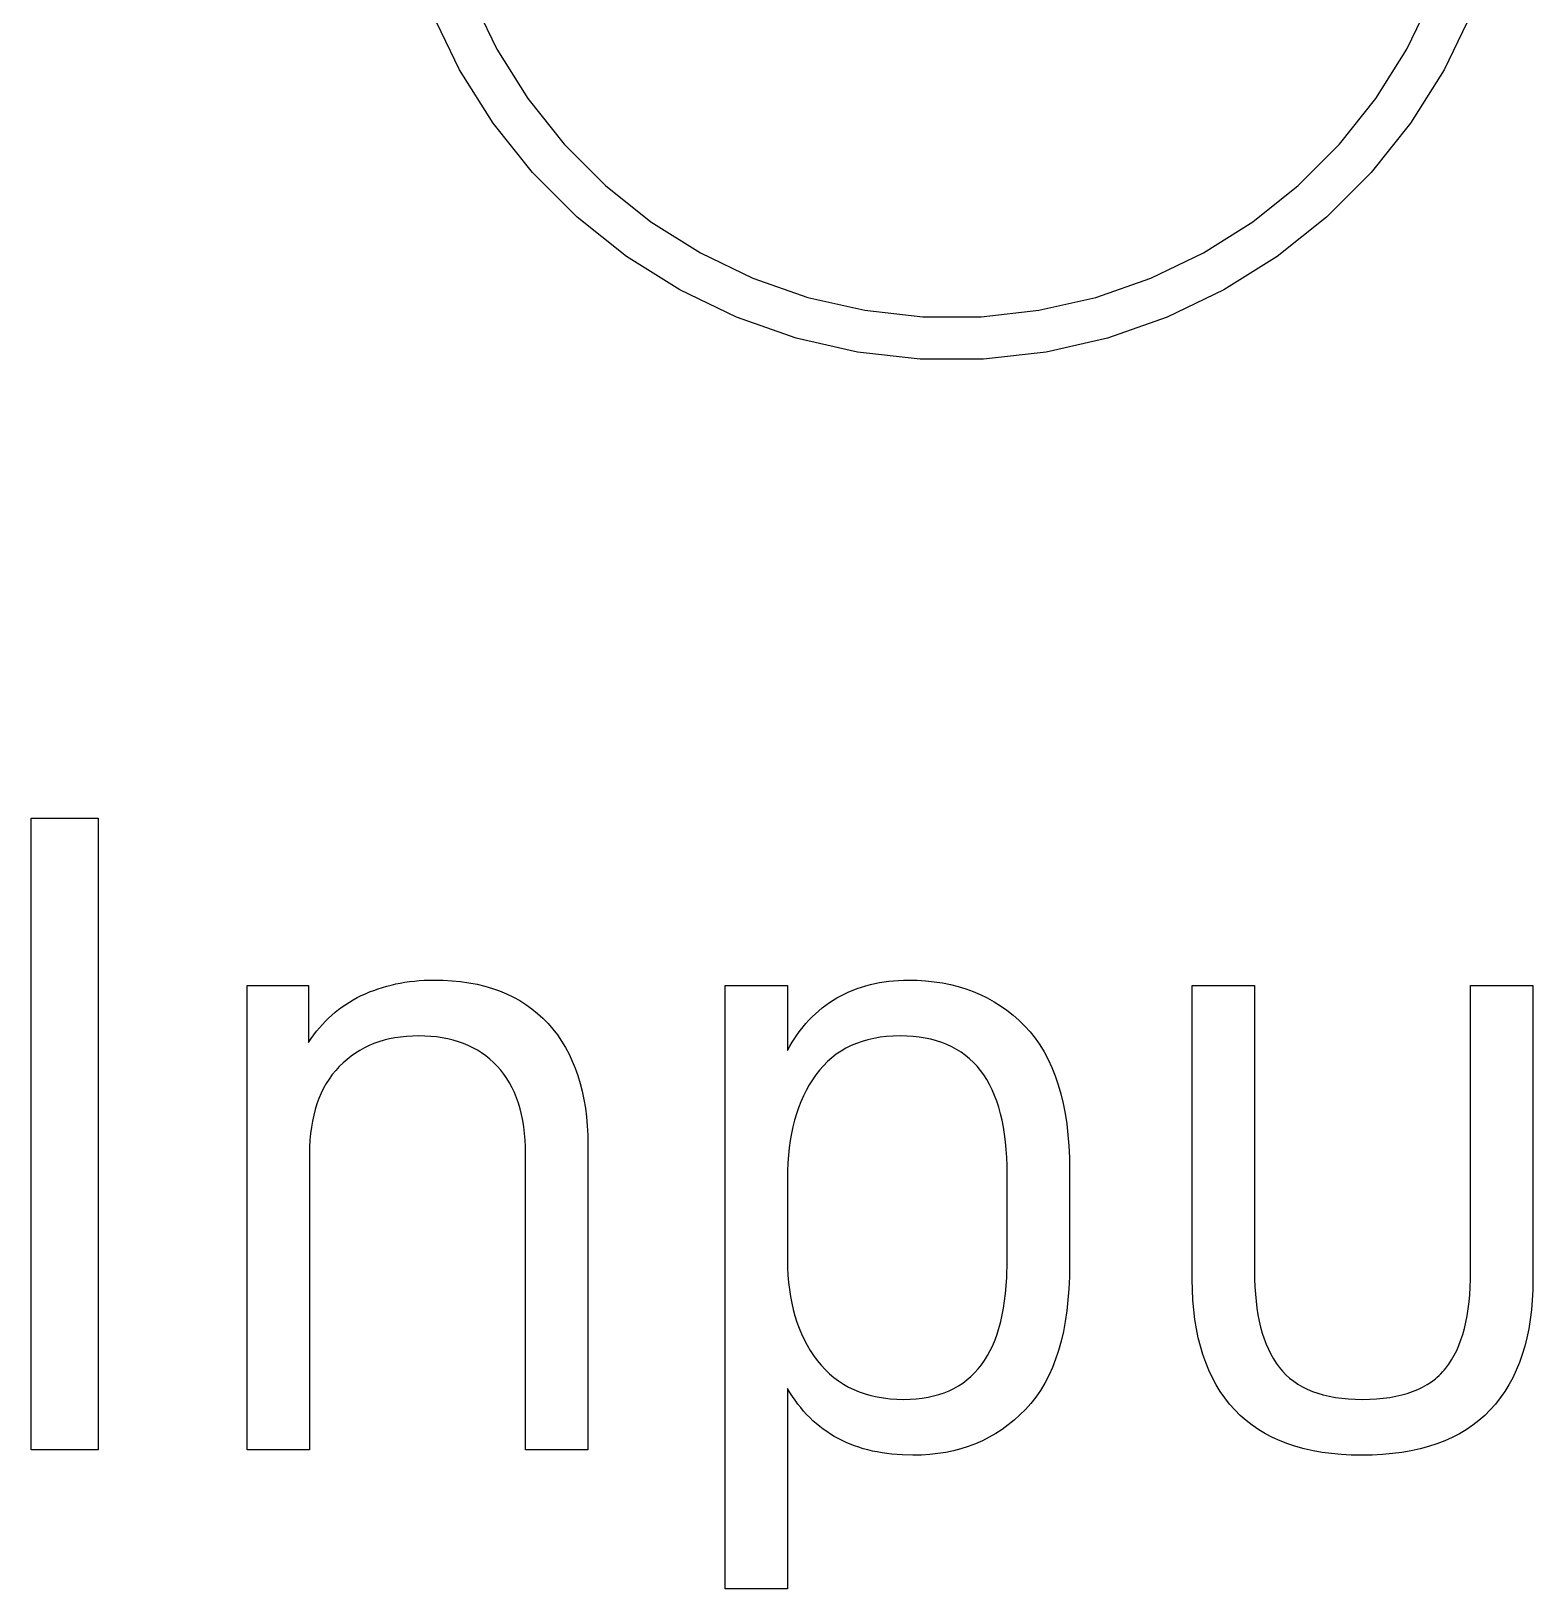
# Model space of a CAD drawing. Header units: millimetres. Extents: x 120 to 180, y -156 to -28.
# Drawn here: x 165.74 to 172.69, y -108.28 to -101.08 of the extents above; entities that cross this region are included whole.
import ezdxf

# ---------------------------------------------------------------- set-up
doc = ezdxf.new("R2010")
doc.units = ezdxf.units.MM
doc.layers.add('F.Silkscreen', color=41, linetype='CONTINUOUS', true_color=0xf2eda1)

msp = doc.modelspace()

# ---------------------------------------------------------------- linework, layer by layer
at = {"layer": 'F.Silkscreen', "linetype": 'CONTINUOUS'}
for p, q in [((167.779195, -100.919888), (167.896154, -101.162755)), ((172.103846, -101.162755), (172.220805, -100.919888)), ((167.724419, -101.257669), (167.597913, -100.994977)), ((172.402087, -100.994977), (172.275581, -101.257669)), ((167.896154, -101.162755), (168.039569, -101.391)), ((171.960431, -101.391), (172.103846, -101.162755)), ((167.879542, -101.504545), (167.724419, -101.257669)), ((172.275581, -101.257669), (172.120458, -101.504545)), ((168.039569, -101.391), (168.207639, -101.601752)), ((171.792361, -101.601752), (171.960431, -101.391)), ((168.06133, -101.732501), (167.879542, -101.504545)), ((172.120458, -101.504545), (171.93867, -101.732501)), ((168.207639, -101.601752), (168.398248, -101.792361)), ((171.601752, -101.792361), (171.792361, -101.601752)), ((168.267499, -101.93867), (168.06133, -101.732501)), ((171.93867, -101.732501), (171.732501, -101.93867)), ((168.398248, -101.792361), (168.609, -101.960431)), ((171.391, -101.960431), (171.601752, -101.792361)), ((168.495455, -102.120458), (168.267499, -101.93867)), ((168.609, -101.960431), (168.837245, -102.103846)), ((171.162755, -102.103846), (171.391, -101.960431)), ((171.732501, -101.93867), (171.504545, -102.120458)), ((168.742331, -102.275581), (168.495455, -102.120458)), ((168.837245, -102.103846), (169.080112, -102.220805)), ((170.919888, -102.220805), (171.162755, -102.103846)), ((171.504545, -102.120458), (171.257669, -102.275581)), ((169.005023, -102.402087), (168.742331, -102.275581)), ((169.080112, -102.220805), (169.334548, -102.309836)), ((170.665452, -102.309836), (170.919888, -102.220805)), ((171.257669, -102.275581), (170.994977, -102.402087)), ((169.334548, -102.309836), (169.597352, -102.369819)), ((170.402648, -102.369819), (170.665452, -102.309836)), ((169.280228, -102.498385), (169.005023, -102.402087)), ((169.597352, -102.369819), (169.865219, -102.4)), ((169.865219, -102.4), (170.134781, -102.4)), ((170.134781, -102.4), (170.402648, -102.369819)), ((170.994977, -102.402087), (170.719772, -102.498385)), ((169.564484, -102.563265), (169.280228, -102.498385)), ((170.719772, -102.498385), (170.435516, -102.563265)), ((169.854217, -102.59591), (169.564484, -102.563265)), ((170.435516, -102.563265), (170.145783, -102.59591)), ((170.145783, -102.59591), (169.854217, -102.59591)), ((165.743382, -107.638771), (165.743382, -104.717766)), ((165.743382, -104.717766), (166.052411, -104.717766)), ((166.052411, -104.717766), (166.052411, -107.638771)), ((166.742444, -107.638771), (166.742444, -105.492501)), ((166.742444, -105.492501), (167.026082, -105.492501)), ((167.026082, -105.492501), (167.026082, -105.754967)), ((167.288447, -105.530307), (167.307668, -105.522159)), ((167.307668, -105.522159), (167.327168, -105.514572)), ((167.327168, -105.514572), (167.346947, -105.507548)), ((167.346947, -105.507548), (167.367004, -105.501085)), ((167.367004, -105.501085), (167.387341, -105.495183)), ((167.387341, -105.495183), (167.407956, -105.489844)), ((167.407956, -105.489844), (167.428851, -105.485067)), ((167.428851, -105.485067), (167.450025, -105.480851)), ((167.450025, -105.480851), (167.471478, -105.477198)), ((167.471478, -105.477198), (167.49321, -105.474106)), ((167.49321, -105.474106), (167.515221, -105.471577)), ((167.515221, -105.471577), (167.537512, -105.469609)), ((167.537512, -105.469609), (167.560082, -105.468204)), ((167.560082, -105.468204), (167.582932, -105.467361)), ((167.582932, -105.467361), (167.606061, -105.467079)), ((167.606061, -105.467079), (167.648302, -105.467865)), ((167.648302, -105.467865), (167.689303, -105.47022)), ((167.689303, -105.47022), (167.729063, -105.474147)), ((167.729063, -105.474147), (167.767584, -105.479643)), ((167.767584, -105.479643), (167.804865, -105.486711)), ((167.804865, -105.486711), (167.840905, -105.49535)), ((167.840905, -105.49535), (167.875705, -105.505559)), ((167.875705, -105.505559), (167.909265, -105.51734)), ((167.909265, -105.51734), (167.941585, -105.530692)), ((168.952252, -106.385697), (168.952252, -105.492501)), ((168.952252, -105.492501), (169.240125, -105.492501)), ((169.240125, -105.492501), (169.240125, -105.793053)), ((169.505391, -105.530292), (169.524222, -105.521586)), ((169.524222, -105.521586), (169.543381, -105.513525)), ((169.543381, -105.513525), (169.562868, -105.506108)), ((169.562868, -105.506108), (169.582685, -105.499335)), ((169.582685, -105.499335), (169.60283, -105.493208)), ((169.60283, -105.493208), (169.623303, -105.487725)), ((169.623303, -105.487725), (169.644106, -105.482886)), ((169.644106, -105.482886), (169.665237, -105.478693)), ((169.665237, -105.478693), (169.686696, -105.475145)), ((169.686696, -105.475145), (169.708484, -105.472241)), ((169.708484, -105.472241), (169.730601, -105.469983)), ((169.730601, -105.469983), (169.753047, -105.46837)), ((169.753047, -105.46837), (169.775821, -105.467402)), ((169.775821, -105.467402), (169.798924, -105.467079)), ((169.798924, -105.467079), (169.839718, -105.467906)), ((169.839718, -105.467906), (169.879552, -105.470387)), ((169.879552, -105.470387), (169.918425, -105.474522)), ((169.918425, -105.474522), (169.956338, -105.48031)), ((169.956338, -105.48031), (169.993291, -105.487752)), ((169.993291, -105.487752), (170.029285, -105.496848)), ((170.029285, -105.496848), (170.06432, -105.507596)), ((170.06432, -105.507596), (170.098397, -105.519998)), ((170.098397, -105.519998), (170.131516, -105.534053)), ((171.111256, -106.851364), (171.111256, -105.492501)), ((171.111256, -105.492501), (171.399121, -105.492501)), ((171.399121, -105.492501), (171.399121, -106.813271)), ((172.39819, -106.813271), (172.39819, -105.492501)), ((172.39819, -105.492501), (172.686055, -105.492501)), ((172.686055, -105.492501), (172.686055, -106.851364)), ((167.164816, -105.603142), (167.18114, -105.591052)), ((167.18114, -105.591052), (167.197913, -105.579523)), ((167.197913, -105.579523), (167.215135, -105.568555)), ((167.215135, -105.568555), (167.232807, -105.558148)), ((167.232807, -105.558148), (167.25093, -105.548302)), ((167.25093, -105.548302), (167.269505, -105.539017)), ((167.269505, -105.539017), (167.288447, -105.530307)), ((167.941585, -105.530692), (167.972665, -105.545615)), ((167.972665, -105.545615), (168.002505, -105.56211)), ((168.002505, -105.56211), (168.031104, -105.580176)), ((168.031104, -105.580176), (168.058463, -105.599814)), ((168.058463, -105.599814), (168.084582, -105.621024)), ((169.384492, -105.608863), (169.400407, -105.595794)), ((169.400407, -105.595794), (169.416787, -105.583337)), ((169.416787, -105.583337), (169.433632, -105.571492)), ((169.433632, -105.571492), (169.450942, -105.560258)), ((169.450942, -105.560258), (169.468716, -105.549637)), ((169.468716, -105.549637), (169.486889, -105.539642)), ((169.486889, -105.539642), (169.505391, -105.530292)), ((170.131516, -105.534053), (170.163677, -105.54976)), ((170.163677, -105.54976), (170.194881, -105.567121)), ((170.194881, -105.567121), (170.225127, -105.586134)), ((170.225127, -105.586134), (170.254417, -105.6068)), ((167.076251, -105.687485), (167.089899, -105.672022)), ((167.089899, -105.672022), (167.103992, -105.657121)), ((167.103992, -105.657121), (167.118529, -105.642783)), ((167.118529, -105.642783), (167.133511, -105.629008)), ((167.133511, -105.629008), (167.14894, -105.615794)), ((167.14894, -105.615794), (167.164816, -105.603142)), ((168.084582, -105.621024), (168.109461, -105.643806)), ((168.109461, -105.643806), (168.133099, -105.66816)), ((168.133099, -105.66816), (168.1554, -105.693919)), ((169.311893, -105.683394), (169.325483, -105.667263)), ((169.325483, -105.667263), (169.339537, -105.651744)), ((169.339537, -105.651744), (169.354057, -105.636838)), ((169.354057, -105.636838), (169.369042, -105.622544)), ((169.369042, -105.622544), (169.384492, -105.608863)), ((170.254417, -105.6068), (170.282751, -105.629118)), ((170.282751, -105.629118), (170.31013, -105.653089)), ((170.31013, -105.653089), (170.336552, -105.678711)), ((167.026082, -105.754967), (167.037962, -105.737252)), ((167.037962, -105.737252), (167.050283, -105.720099)), ((167.050283, -105.720099), (167.063046, -105.703511)), ((167.063046, -105.703511), (167.076251, -105.687485)), ((167.37546, -105.745245), (167.351512, -105.752446)), ((167.400119, -105.739152), (167.37546, -105.745245)), ((167.42549, -105.734166), (167.400119, -105.739152)), ((167.451572, -105.730289), (167.42549, -105.734166)), ((167.478367, -105.72752), (167.451572, -105.730289)), ((167.505873, -105.725858), (167.478367, -105.72752)), ((167.534093, -105.725304), (167.505873, -105.725858)), ((167.562814, -105.72585), (167.534093, -105.725304)), ((167.590735, -105.727488), (167.562814, -105.72585)), ((167.617858, -105.730217), (167.590735, -105.727488)), ((167.644183, -105.734038), (167.617858, -105.730217)), ((167.669712, -105.73895), (167.644183, -105.734038)), ((167.694444, -105.744954), (167.669712, -105.73895)), ((167.71838, -105.752049), (167.694444, -105.744954)), ((168.1554, -105.693919), (168.176261, -105.720919)), ((168.176261, -105.720919), (168.195684, -105.749157)), ((169.262187, -105.754048), (169.273915, -105.735465)), ((169.273915, -105.735465), (169.28611, -105.717495)), ((169.28611, -105.717495), (169.298769, -105.700138)), ((169.298769, -105.700138), (169.311893, -105.683394)), ((169.611804, -105.742881), (169.584988, -105.750613)), ((169.639614, -105.736553), (169.611804, -105.742881)), ((169.668419, -105.731632), (169.639614, -105.736553)), ((169.698221, -105.728117), (169.668419, -105.731632)), ((169.729019, -105.726007), (169.698221, -105.728117)), ((169.760815, -105.725304), (169.729019, -105.726007)), ((169.791289, -105.725928), (169.760815, -105.725304)), ((169.820795, -105.727801), (169.791289, -105.725928)), ((169.849333, -105.730922), (169.820795, -105.727801)), ((169.876904, -105.735291), (169.849333, -105.730922)), ((169.903508, -105.740909), (169.876904, -105.735291)), ((169.929144, -105.747776), (169.903508, -105.740909)), ((170.336552, -105.678711), (170.361687, -105.706117)), ((170.361687, -105.706117), (170.385196, -105.735408)), ((170.385196, -105.735408), (170.407081, -105.766583)), ((167.24242, -105.805072), (167.222729, -105.818921)), ((167.262819, -105.79233), (167.24242, -105.805072)), ((167.283928, -105.780697), (167.262819, -105.79233)), ((167.305746, -105.770172), (167.283928, -105.780697)), ((167.328274, -105.760755), (167.305746, -105.770172)), ((167.351512, -105.752446), (167.328274, -105.760755)), ((167.741523, -105.760235), (167.71838, -105.752049)), ((167.763871, -105.769513), (167.741523, -105.760235)), ((167.785426, -105.779881), (167.763871, -105.769513)), ((167.80619, -105.79134), (167.785426, -105.779881)), ((167.826162, -105.803891), (167.80619, -105.79134)), ((167.845343, -105.817532), (167.826162, -105.803891)), ((168.195684, -105.749157), (168.213669, -105.778635)), ((168.213669, -105.778635), (168.230214, -105.809353)), ((168.230214, -105.809353), (168.245321, -105.841311)), ((169.240125, -105.793053), (169.250923, -105.773244)), ((169.250923, -105.773244), (169.262187, -105.754048)), ((169.465801, -105.810357), (169.444936, -105.826521)), ((169.487656, -105.795598), (169.465801, -105.810357)), ((169.510501, -105.782244), (169.487656, -105.795598)), ((169.534338, -105.770295), (169.510501, -105.782244)), ((169.559167, -105.759752), (169.534338, -105.770295)), ((169.584988, -105.750613), (169.559167, -105.759752)), ((169.953812, -105.755891), (169.929144, -105.747776)), ((169.977514, -105.765254), (169.953812, -105.755891)), ((170.000248, -105.775866), (169.977514, -105.765254)), ((170.022014, -105.787726), (170.000248, -105.775866)), ((170.042813, -105.800835), (170.022014, -105.787726)), ((170.062645, -105.815192), (170.042813, -105.800835)), ((170.081509, -105.830798), (170.062645, -105.815192)), ((170.407081, -105.766583), (170.427343, -105.799644)), ((170.427343, -105.799644), (170.445981, -105.83459)), ((167.151229, -105.885317), (167.135632, -105.904459)), ((167.167905, -105.867119), (167.151229, -105.885317)), ((167.185472, -105.849945), (167.167905, -105.867119)), ((167.203746, -105.833879), (167.185472, -105.849945)), ((167.222729, -105.818921), (167.203746, -105.833879)), ((167.863735, -105.832263), (167.845343, -105.817532)), ((167.881338, -105.848085), (167.863735, -105.832263)), ((167.898152, -105.864998), (167.881338, -105.848085)), ((167.91406, -105.882963), (167.898152, -105.864998)), ((167.928938, -105.901919), (167.91406, -105.882963)), ((168.245321, -105.841311), (168.258989, -105.874508)), ((168.258989, -105.874508), (168.271218, -105.908944)), ((169.388272, -105.883439), (169.371358, -105.90522)), ((169.406172, -105.863062), (169.388272, -105.883439)), ((169.42506, -105.844089), (169.406172, -105.863062)), ((169.444936, -105.826521), (169.42506, -105.844089)), ((170.099406, -105.847652), (170.081509, -105.830798)), ((170.116335, -105.865755), (170.099406, -105.847652)), ((170.132297, -105.885106), (170.116335, -105.865755)), ((170.147292, -105.905706), (170.132297, -105.885106)), ((170.445981, -105.83459), (170.462996, -105.87142)), ((170.462996, -105.87142), (170.478389, -105.910134)), ((167.107672, -105.945569), (167.095308, -105.967539)), ((167.121113, -105.924543), (167.107672, -105.945569)), ((167.135632, -105.904459), (167.121113, -105.924543)), ((167.942787, -105.921867), (167.928938, -105.901919)), ((167.955607, -105.942806), (167.942787, -105.921867)), ((167.9674, -105.964736), (167.955607, -105.942806)), ((168.271218, -105.908944), (168.282009, -105.944621)), ((168.282009, -105.944621), (168.29136, -105.981537)), ((169.340572, -105.95209), (169.326723, -105.976939)), ((169.35545, -105.928184), (169.340572, -105.95209)), ((169.371358, -105.90522), (169.35545, -105.928184)), ((170.161319, -105.927554), (170.147292, -105.905706)), ((170.174379, -105.950651), (170.161319, -105.927554)), ((170.186471, -105.974996), (170.174379, -105.950651)), ((170.478389, -105.910134), (170.49216, -105.950733)), ((170.49216, -105.950733), (170.504309, -105.993217)), ((167.073811, -106.014306), (167.064677, -106.039103)), ((167.084021, -105.990451), (167.073811, -106.014306)), ((167.095308, -105.967539), (167.084021, -105.990451)), ((167.978165, -105.987657), (167.9674, -105.964736)), ((167.987903, -106.01157), (167.978165, -105.987657)), ((167.996613, -106.036475), (167.987903, -106.01157)), ((168.29136, -105.981537), (168.299273, -106.019692)), ((168.299273, -106.019692), (168.305748, -106.059087)), ((169.30211, -106.029464), (169.291345, -106.057139)), ((169.313902, -106.00273), (169.30211, -106.029464)), ((169.326723, -105.976939), (169.313902, -106.00273)), ((170.197596, -106.00059), (170.186471, -105.974996)), ((170.207754, -106.027432), (170.197596, -106.00059)), ((170.216944, -106.055523), (170.207754, -106.027432)), ((170.504309, -105.993217), (170.514836, -106.037585)), ((167.049637, -106.091525), (167.043729, -106.11915)), ((167.056619, -106.064843), (167.049637, -106.091525)), ((167.064677, -106.039103), (167.056619, -106.064843)), ((168.004298, -106.06237), (167.996613, -106.036475)), ((168.010956, -106.089258), (168.004298, -106.06237)), ((168.016589, -106.117137), (168.010956, -106.089258)), ((168.305748, -106.059087), (168.310783, -106.099722)), ((168.310783, -106.099722), (168.31438, -106.141597)), ((169.281607, -106.085758), (169.272897, -106.115318)), ((169.291345, -106.057139), (169.281607, -106.085758)), ((170.225167, -106.084863), (170.216944, -106.055523)), ((170.232422, -106.115451), (170.225167, -106.084863)), ((170.514836, -106.037585), (170.523743, -106.083837)), ((170.523743, -106.083837), (170.53103, -106.131972)), ((167.035139, -106.177226), (167.032455, -106.207678)), ((167.038897, -106.147717), (167.035139, -106.177226)), ((167.043729, -106.11915), (167.038897, -106.147717)), ((168.021197, -106.146008), (168.016589, -106.117137)), ((168.02478, -106.17587), (168.021197, -106.146008)), ((168.027339, -106.206725), (168.02478, -106.17587)), ((168.31438, -106.141597), (168.316538, -106.184711)), ((169.258554, -106.177263), (169.252921, -106.209649)), ((169.265212, -106.14582), (169.258554, -106.177263)), ((169.272897, -106.115318), (169.265212, -106.14582)), ((170.23871, -106.147287), (170.232422, -106.115451)), ((170.244031, -106.180372), (170.23871, -106.147287)), ((170.53103, -106.131972), (170.536696, -106.181992)), ((167.030845, -106.239072), (167.030309, -106.271408)), ((167.032455, -106.207678), (167.030845, -106.239072)), ((168.028874, -106.238571), (168.027339, -106.206725)), ((168.029385, -106.271408), (168.028874, -106.238571)), ((168.316538, -106.184711), (168.317258, -106.229065)), ((168.317258, -106.229065), (168.317258, -107.638771)), ((169.248313, -106.242976), (169.24473, -106.277244)), ((169.252921, -106.209649), (169.248313, -106.242976)), ((170.248384, -106.214705), (170.244031, -106.180372)), ((170.25177, -106.250288), (170.248384, -106.214705)), ((170.536696, -106.181992), (170.540743, -106.233896)), ((170.540743, -106.233896), (170.543171, -106.287683)), ((167.030309, -106.271408), (167.030309, -107.638771)), ((168.029385, -107.638771), (168.029385, -106.271408)), ((169.242171, -106.312454), (169.240636, -106.348605)), ((169.24473, -106.277244), (169.242171, -106.312454)), ((170.254189, -106.287118), (170.25177, -106.250288)), ((170.25564, -106.325197), (170.254189, -106.287118)), ((170.543171, -106.287683), (170.54398, -106.343354)), ((168.952252, -108.282235), (168.952252, -106.385697)), ((169.240636, -106.348605), (169.240125, -106.385697)), ((169.240125, -106.385697), (169.240125, -106.762497)), ((170.256123, -106.364525), (170.25564, -106.325197)), ((170.256123, -106.766678), (170.256123, -106.364525)), ((170.54398, -106.343354), (170.54398, -106.783669)), ((169.240125, -106.762497), (169.240661, -106.797547)), ((169.240661, -106.797547), (169.24227, -106.831786)), ((170.254254, -106.844096), (170.256123, -106.766678)), ((170.54398, -106.783669), (170.543187, -106.839851)), ((171.399121, -106.813271), (171.399568, -106.849739)), ((172.397744, -106.850743), (172.39819, -106.813271)), ((169.24227, -106.831786), (169.244954, -106.865214)), ((169.244954, -106.865214), (169.24871, -106.897832)), ((169.24871, -106.897832), (169.253542, -106.929639)), ((170.248645, -106.916518), (170.254254, -106.844096)), ((170.540806, -106.894117), (170.536837, -106.946467)), ((170.543187, -106.839851), (170.540806, -106.894117)), ((171.112025, -106.899858), (171.111256, -106.851364)), ((171.399568, -106.849739), (171.400907, -106.885047)), ((171.400907, -106.885047), (171.40314, -106.919197)), ((172.394172, -106.921915), (172.396404, -106.886957)), ((172.396404, -106.886957), (172.397744, -106.850743)), ((172.686055, -106.851364), (172.685286, -106.899858)), ((169.253542, -106.929639), (169.259448, -106.960636)), ((169.259448, -106.960636), (169.266429, -106.990822)), ((170.239298, -106.983945), (170.248645, -106.916518)), ((170.536837, -106.946467), (170.531282, -106.9969)), ((171.114332, -106.946912), (171.112025, -106.899858)), ((171.118177, -106.992528), (171.114332, -106.946912)), ((171.40314, -106.919197), (171.406265, -106.952188)), ((171.406265, -106.952188), (171.410283, -106.984021)), ((172.387028, -106.98806), (172.391046, -106.955616)), ((172.391046, -106.955616), (172.394172, -106.921915)), ((172.682979, -106.946912), (172.679135, -106.992528)), ((172.685286, -106.899858), (172.682979, -106.946912)), ((169.266429, -106.990822), (169.274485, -107.020198)), ((169.274485, -107.020198), (169.283618, -107.048764)), ((170.226213, -107.046377), (170.239298, -106.983945)), ((170.531282, -106.9969), (170.524138, -107.045415)), ((171.12356, -107.036706), (171.118177, -106.992528)), ((171.130481, -107.079444), (171.12356, -107.036706)), ((171.410283, -106.984021), (171.415195, -107.014696)), ((171.415195, -107.014696), (171.420999, -107.044212)), ((172.376312, -107.049179), (172.382116, -107.019248)), ((172.382116, -107.019248), (172.387028, -106.98806)), ((172.673752, -107.036706), (172.666832, -107.079444)), ((172.679135, -106.992528), (172.673752, -107.036706)), ((169.283618, -107.048764), (169.293827, -107.07652)), ((169.293827, -107.07652), (169.305112, -107.103466)), ((169.305112, -107.103466), (169.317475, -107.129603)), ((170.199576, -107.130659), (170.20939, -107.103814)), ((170.20939, -107.103814), (170.226213, -107.046377)), ((170.515408, -107.092014), (170.50509, -107.136695)), ((170.524138, -107.045415), (170.515408, -107.092014)), ((171.138939, -107.120744), (171.130481, -107.079444)), ((171.420999, -107.044212), (171.427696, -107.07257)), ((171.427696, -107.07257), (171.435286, -107.099771)), ((171.435286, -107.099771), (171.443769, -107.125814)), ((172.35354, -107.131433), (172.362024, -107.105272)), ((172.362024, -107.105272), (172.369614, -107.077854)), ((172.369614, -107.077854), (172.376312, -107.049179)), ((172.666832, -107.079444), (172.658374, -107.120744)), ((169.317475, -107.129603), (169.330915, -107.154929)), ((169.330915, -107.154929), (169.345434, -107.179446)), ((169.345434, -107.179446), (169.36103, -107.203154)), ((170.164531, -107.203702), (170.177147, -107.180603)), ((170.177147, -107.180603), (170.188829, -107.156255)), ((170.188829, -107.156255), (170.199576, -107.130659)), ((170.493184, -107.179458), (170.479691, -107.220303)), ((170.50509, -107.136695), (170.493184, -107.179458)), ((171.148936, -107.160606), (171.138939, -107.120744)), ((171.16047, -107.199028), (171.148936, -107.160606)), ((171.443769, -107.125814), (171.453145, -107.1507)), ((171.453145, -107.1507), (171.463414, -107.174428)), ((171.463414, -107.174428), (171.474575, -107.197)), ((172.322732, -107.202381), (172.333895, -107.179988)), ((172.333895, -107.179988), (172.344164, -107.156339)), ((172.344164, -107.156339), (172.35354, -107.131433)), ((172.648378, -107.160606), (172.636844, -107.199028)), ((172.658374, -107.120744), (172.648378, -107.160606)), ((169.36103, -107.203154), (169.377705, -107.226052)), ((169.377705, -107.226052), (169.395407, -107.247832)), ((169.395407, -107.247832), (169.414082, -107.268208)), ((170.121079, -107.265507), (170.136497, -107.246154)), ((170.136497, -107.246154), (170.150981, -107.225553)), ((170.150981, -107.225553), (170.164531, -107.203702)), ((170.479691, -107.220303), (170.46461, -107.25923)), ((171.173542, -107.236012), (171.16047, -107.199028)), ((171.188152, -107.271557), (171.173542, -107.236012)), ((171.474575, -107.197), (171.48663, -107.218415)), ((171.48663, -107.218415), (171.499577, -107.238673)), ((171.499577, -107.238673), (171.513417, -107.257775)), ((171.513417, -107.257775), (171.528317, -107.27572)), ((172.283887, -107.262024), (172.297728, -107.243399)), ((172.297728, -107.243399), (172.310677, -107.223518)), ((172.310677, -107.223518), (172.322732, -107.202381)), ((172.623773, -107.236012), (172.609163, -107.271557)), ((172.636844, -107.199028), (172.623773, -107.236012)), ((169.414082, -107.268208), (169.43373, -107.28718)), ((169.43373, -107.28718), (169.454352, -107.304748)), ((169.454352, -107.304748), (169.475948, -107.320911)), ((169.475948, -107.320911), (169.498517, -107.33567)), ((170.050067, -107.330432), (170.069221, -107.316074)), ((170.069221, -107.316074), (170.087441, -107.300467)), ((170.087441, -107.300467), (170.104727, -107.283611)), ((170.104727, -107.283611), (170.121079, -107.265507)), ((170.447942, -107.296238), (170.429686, -107.331328)), ((170.46461, -107.25923), (170.447942, -107.296238)), ((171.204299, -107.305664), (171.188152, -107.271557)), ((171.221984, -107.338331), (171.204299, -107.305664)), ((171.528317, -107.27572), (171.544439, -107.292507)), ((171.544439, -107.292507), (171.561783, -107.308136)), ((171.561783, -107.308136), (171.580349, -107.322608)), ((171.580349, -107.322608), (171.600139, -107.335922)), ((172.197174, -107.337912), (172.216962, -107.32498)), ((172.216962, -107.32498), (172.235527, -107.310926)), ((172.235527, -107.310926), (172.244351, -107.303477)), ((172.244351, -107.303477), (172.25287, -107.295748)), ((172.25287, -107.295748), (172.261082, -107.287738)), ((172.261082, -107.287738), (172.268989, -107.279447)), ((172.268989, -107.279447), (172.276591, -107.270876)), ((172.276591, -107.270876), (172.283887, -107.262024)), ((172.593016, -107.305664), (172.57533, -107.338331)), ((172.609163, -107.271557), (172.593016, -107.305664)), ((169.251456, -107.374139), (169.240125, -107.355126)), ((169.240125, -107.355126), (169.240125, -108.282235)), ((169.263226, -107.39255), (169.251456, -107.374139)), ((169.275435, -107.410356), (169.263226, -107.39255)), ((169.498517, -107.33567), (169.522059, -107.349024)), ((169.522059, -107.349024), (169.546575, -107.360974)), ((169.546575, -107.360974), (169.572065, -107.371518)), ((169.572065, -107.371518), (169.598528, -107.380657)), ((169.598528, -107.380657), (169.625965, -107.38839)), ((169.625965, -107.38839), (169.654375, -107.394718)), ((169.654375, -107.394718), (169.683759, -107.399639)), ((169.683759, -107.399639), (169.714117, -107.403155)), ((169.835666, -107.403471), (169.863222, -107.40035)), ((169.863222, -107.40035), (169.889845, -107.39598)), ((169.889845, -107.39598), (169.915535, -107.390362)), ((169.915535, -107.390362), (169.940291, -107.383495)), ((169.940291, -107.383495), (169.964113, -107.37538)), ((169.964113, -107.37538), (169.987002, -107.366016)), ((169.987002, -107.366016), (170.008958, -107.355403)), ((170.008958, -107.355403), (170.029979, -107.343542)), ((170.029979, -107.343542), (170.050067, -107.330432)), ((170.388412, -107.395749), (170.365393, -107.42508)), ((170.409843, -107.364498), (170.388412, -107.395749)), ((170.429686, -107.331328), (170.409843, -107.364498)), ((171.241207, -107.36956), (171.221984, -107.338331)), ((171.261968, -107.39935), (171.241207, -107.36956)), ((171.284266, -107.427701), (171.261968, -107.39935)), ((171.600139, -107.335922), (171.621152, -107.348079)), ((171.621152, -107.348079), (171.643388, -107.359078)), ((171.643388, -107.359078), (171.666849, -107.368919)), ((171.666849, -107.368919), (171.691534, -107.377602)), ((171.691534, -107.377602), (171.717445, -107.385128)), ((171.717445, -107.385128), (171.744581, -107.391496)), ((171.744581, -107.391496), (171.772942, -107.396706)), ((171.772942, -107.396706), (171.80253, -107.400758)), ((171.80253, -107.400758), (171.833345, -107.403652)), ((171.963967, -107.403717), (171.994782, -107.400904)), ((171.994782, -107.400904), (172.02437, -107.396965)), ((172.02437, -107.396965), (172.052732, -107.391902)), ((172.052732, -107.391902), (172.079868, -107.385714)), ((172.079868, -107.385714), (172.105779, -107.378401)), ((172.105779, -107.378401), (172.130464, -107.369965)), ((172.130464, -107.369965), (172.153925, -107.360404)), ((172.153925, -107.360404), (172.176161, -107.34972)), ((172.176161, -107.34972), (172.197174, -107.337912)), ((172.535346, -107.39935), (172.513046, -107.427701)), ((172.556107, -107.36956), (172.535346, -107.39935)), ((172.57533, -107.338331), (172.556107, -107.36956)), ((169.288083, -107.427559), (169.275435, -107.410356)), ((169.301169, -107.444159), (169.288083, -107.427559)), ((169.314693, -107.460155), (169.301169, -107.444159)), ((169.328656, -107.475547), (169.314693, -107.460155)), ((169.714117, -107.403155), (169.745448, -107.405265)), ((169.745448, -107.405265), (169.777753, -107.405968)), ((169.777753, -107.405968), (169.807176, -107.405344)), ((169.807176, -107.405344), (169.835666, -107.403471)), ((170.340787, -107.452492), (170.31494, -107.478125)), ((170.365393, -107.42508), (170.340787, -107.452492)), ((171.308102, -107.454613), (171.284266, -107.427701)), ((171.333462, -107.479988), (171.308102, -107.454613)), ((171.833345, -107.403652), (171.865387, -107.405389)), ((171.865387, -107.405389), (171.898656, -107.405968)), ((171.898656, -107.405968), (171.931925, -107.405405)), ((171.931925, -107.405405), (171.963967, -107.403717)), ((172.489209, -107.454613), (172.463817, -107.479988)), ((172.513046, -107.427701), (172.489209, -107.454613)), ((169.343057, -107.490336), (169.328656, -107.475547)), ((169.357897, -107.504521), (169.343057, -107.490336)), ((169.373175, -107.518103), (169.357897, -107.504521)), ((169.388891, -107.531081), (169.373175, -107.518103)), ((169.405046, -107.543455), (169.388891, -107.531081)), ((169.421638, -107.555226), (169.405046, -107.543455)), ((170.232043, -107.545104), (170.202625, -107.564124)), ((170.260568, -107.524432), (170.232043, -107.545104)), ((170.288201, -107.502105), (170.260568, -107.524432)), ((170.31494, -107.478125), (170.288201, -107.502105)), ((171.360328, -107.503726), (171.333462, -107.479988)), ((171.3887, -107.525827), (171.360328, -107.503726)), ((171.418578, -107.546292), (171.3887, -107.525827)), ((171.449961, -107.56512), (171.418578, -107.546292)), ((172.378225, -107.546292), (172.346555, -107.56512)), ((172.408326, -107.525827), (172.378225, -107.546292)), ((172.436856, -107.503726), (172.408326, -107.525827)), ((172.463817, -107.479988), (172.436856, -107.503726)), ((169.438669, -107.566393), (169.421638, -107.555226)), ((169.456138, -107.576957), (169.438669, -107.566393)), ((169.474045, -107.586917), (169.456138, -107.576957)), ((169.492389, -107.596274), (169.474045, -107.586917)), ((169.511172, -107.605027), (169.492389, -107.596274)), ((169.530393, -107.613176), (169.511172, -107.605027)), ((169.550051, -107.620721), (169.530393, -107.613176)), ((170.109013, -107.611259), (170.076023, -107.623663)), ((170.14111, -107.597201), (170.109013, -107.611259)), ((170.172314, -107.581489), (170.14111, -107.597201)), ((170.202625, -107.564124), (170.172314, -107.581489)), ((171.48285, -107.582312), (171.449961, -107.56512)), ((171.517243, -107.597867), (171.48285, -107.582312)), ((171.55314, -107.611784), (171.517243, -107.597867)), ((171.59054, -107.624065), (171.55314, -107.611784)), ((172.242118, -107.611784), (172.204162, -107.624065)), ((172.278501, -107.597867), (172.242118, -107.611784)), ((172.313314, -107.582312), (172.278501, -107.597867)), ((172.346555, -107.56512), (172.313314, -107.582312)), ((166.052411, -107.638771), (165.743382, -107.638771)), ((167.030309, -107.638771), (166.742444, -107.638771)), ((168.317258, -107.638771), (168.029385, -107.638771)), ((169.570148, -107.627663), (169.550051, -107.620721)), ((169.590682, -107.634002), (169.570148, -107.627663)), ((169.611653, -107.639737), (169.590682, -107.634002)), ((169.633063, -107.644868), (169.611653, -107.639737)), ((169.65491, -107.649395), (169.633063, -107.644868)), ((169.677194, -107.653319), (169.65491, -107.649395)), ((169.699916, -107.656639), (169.677194, -107.653319)), ((169.723076, -107.659356), (169.699916, -107.656639)), ((169.746673, -107.661468), (169.723076, -107.659356)), ((169.770707, -107.662978), (169.746673, -107.661468)), ((169.820088, -107.664185), (169.770707, -107.662978)), ((169.85933, -107.663358), (169.820088, -107.664185)), ((169.897678, -107.660877), (169.85933, -107.663358)), ((169.935133, -107.656742), (169.897678, -107.660877)), ((169.971695, -107.650953), (169.935133, -107.656742)), ((170.007365, -107.64351), (169.971695, -107.650953)), ((170.042141, -107.634414), (170.007365, -107.64351)), ((170.076023, -107.623663), (170.042141, -107.634414)), ((171.629445, -107.634708), (171.59054, -107.624065)), ((171.669852, -107.643715), (171.629445, -107.634708)), ((171.711762, -107.651084), (171.669852, -107.643715)), ((171.755174, -107.656815), (171.711762, -107.651084)), ((171.800089, -107.660909), (171.755174, -107.656815)), ((171.846504, -107.663366), (171.800089, -107.660909)), ((171.894421, -107.664185), (171.846504, -107.663366)), ((171.943393, -107.663366), (171.894421, -107.664185)), ((171.990789, -107.660909), (171.943393, -107.663366)), ((172.036611, -107.656815), (171.990789, -107.660909)), ((172.080859, -107.651084), (172.036611, -107.656815)), ((172.123533, -107.643715), (172.080859, -107.651084)), ((172.164634, -107.634708), (172.123533, -107.643715)), ((172.204162, -107.624065), (172.164634, -107.634708)), ((169.240125, -108.282235), (168.952252, -108.282235))]:
    msp.add_line(p, q, dxfattribs=at)

doc.saveas('drawing.dxf')
